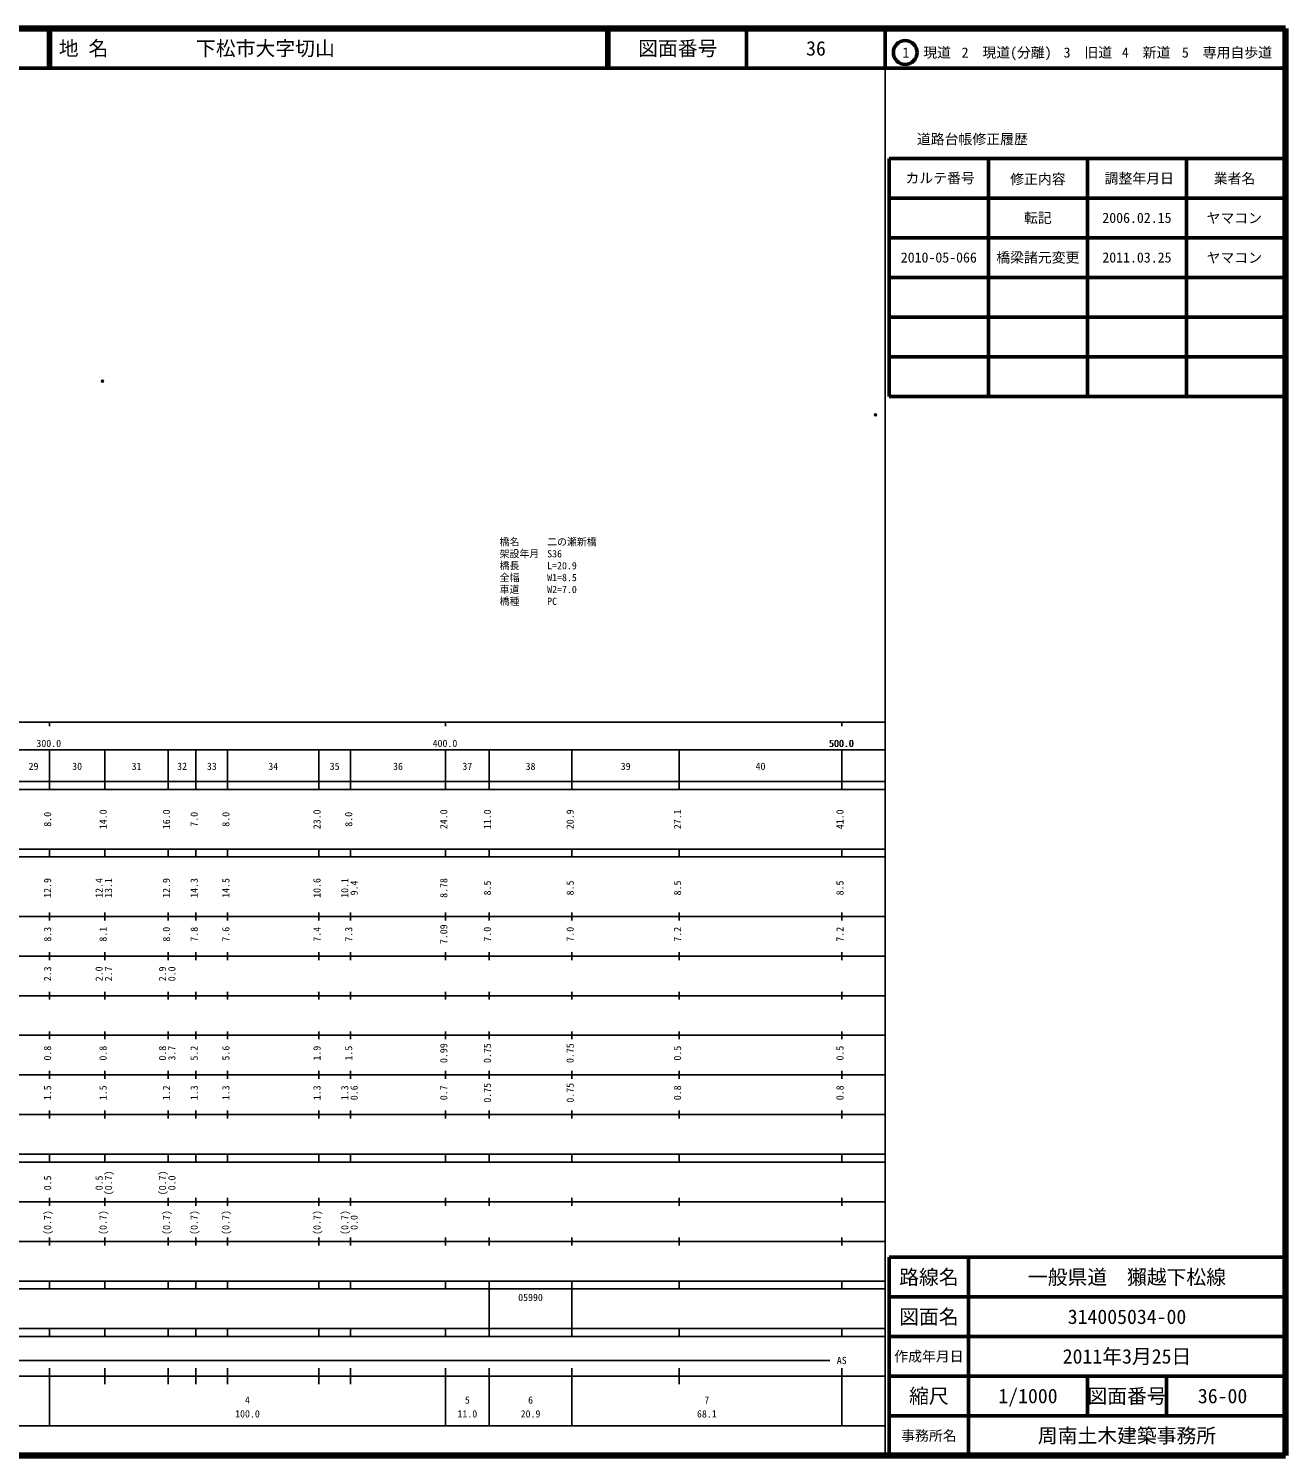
# Model space of a CAD drawing. Units: millimetres on the paper, with parts at other scales. Extents: x 40 to 680, y 20 to 380.
# Drawn here: x 362.7 to 680, y 20 to 380 of the extents above; entities that cross this region are included whole.
import ezdxf
from ezdxf.enums import TextEntityAlignment as Align

# ---------------------------------------------------------------- set-up
doc = ezdxf.new("R2010")
doc.units = ezdxf.units.MM
doc.header["$PDMODE"] = 32
doc.header["$PDSIZE"] = 0.5
for name, color, linetype in [('M-OTRS', 6, 'Continuous'), ('M-STR-HTXT', 7, 'Continuous'), ('M-TTL-TXT', 7, 'Continuous')]:
    doc.layers.add(name, color=color, linetype=linetype)
for name, color, linetype, lineweight in [('M-TTL', 2, 'Continuous', 140), ('M-TTL-BAND', 7, 'Continuous', 25), ('M-TTL-FRAM', 2, 'Continuous', 50), ('M-TTL-LINE', 7, 'Continuous', 50)]:
    doc.layers.add(name, color=color, linetype=linetype, lineweight=lineweight)
doc.styles.add('ＭＳ ゴシック', font='')
doc.styles.get('ＭＳ ゴシック').set_extended_font_data('MS Gothic')

msp = doc.modelspace()

# ---------------------------------------------------------------- linework, layer by layer
at = {"layer": 'M-OTRS'}
for p in [(381.417, 291.048), (576.549, 282.543)]:
    msp.add_point(p, dxfattribs=at)
at = {"layer": 'M-TTL'}
for p, q in [((680, 380), (40, 380)), ((680, 20), (680, 380)), ((40, 20), (680, 20))]:
    msp.add_line(p, q, dxfattribs=at)
at = {"layer": 'M-TTL-BAND'}
for p, q in [((579, 20), (579, 370)), ((40, 205), (579, 205)), ((368, 205), (368, 204)), ((468, 205), (468, 204)), ((568, 205), (568, 204)), ((68, 198), (579, 198)), ((368, 188), (368, 198)), ((382, 188), (382, 198)), ((398, 188), (398, 198)), ((405, 188), (405, 198)), ((413, 188), (413, 198)), ((436, 188), (436, 198)), ((444, 188), (444, 198)), ((468, 188), (468, 198)), ((479, 188), (479, 198)), ((499.9, 188), (499.9, 198)), ((527, 188), (527, 198)), ((568, 188), (568, 198)), ((40, 190), (579, 190)), ((40, 188), (579, 188)), ((40, 173), (579, 173)), ((368, 171), (368, 173)), ((382, 171), (382, 173)), ((398, 171), (398, 173)), ((405, 171), (405, 173)), ((413, 171), (413, 173)), ((436, 171), (436, 173)), ((444, 171), (444, 173)), ((468, 171), (468, 173)), ((479, 171), (479, 173)), ((499.9, 171), (499.9, 173)), ((527, 171), (527, 173)), ((568, 171), (568, 173)), ((40, 171), (579, 171)), ((40, 156), (579, 156)), ((368, 155), (368, 157)), ((382, 155), (382, 157)), ((398, 155), (398, 157)), ((405, 155), (405, 157)), ((413, 155), (413, 157)), ((436, 155), (436, 157)), ((444, 155), (444, 157)), ((468, 155), (468, 157)), ((479, 155), (479, 157)), ((499.9, 155), (499.9, 157)), ((527, 155), (527, 157)), ((568, 155), (568, 157)), ((46, 146), (579, 146)), ((368, 145), (368, 147)), ((382, 145), (382, 147)), ((398, 145), (398, 147)), ((405, 145), (405, 147)), ((413, 145), (413, 147)), ((436, 145), (436, 147)), ((444, 145), (444, 147)), ((468, 145), (468, 147)), ((479, 145), (479, 147)), ((499.9, 145), (499.9, 147)), ((527, 145), (527, 147)), ((568, 145), (568, 147)), ((368, 135), (368, 137)), ((382, 135), (382, 137)), ((398, 135), (398, 137)), ((405, 135), (405, 137)), ((413, 135), (413, 137)), ((436, 135), (436, 137)), ((444, 135), (444, 137)), ((468, 135), (468, 137)), ((479, 135), (479, 137)), ((499.9, 135), (499.9, 137)), ((527, 135), (527, 137)), ((568, 135), (568, 137)), ((52, 136), (579, 136)), ((46, 126), (579, 126)), ((368, 125), (368, 127)), ((382, 125), (382, 127)), ((398, 125), (398, 127)), ((405, 125), (405, 127)), ((413, 125), (413, 127)), ((436, 125), (436, 127)), ((444, 125), (444, 127)), ((468, 125), (468, 127)), ((479, 125), (479, 127)), ((499.9, 125), (499.9, 127)), ((527, 125), (527, 127)), ((568, 125), (568, 127)), ((52, 116), (579, 116)), ((368, 115), (368, 117)), ((382, 115), (382, 117)), ((398, 115), (398, 117)), ((405, 115), (405, 117)), ((413, 115), (413, 117)), ((436, 115), (436, 117)), ((444, 115), (444, 117)), ((468, 115), (468, 117)), ((479, 115), (479, 117)), ((499.9, 115), (499.9, 117)), ((527, 115), (527, 117)), ((568, 115), (568, 117)), ((46, 106), (579, 106)), ((368, 105), (368, 107)), ((382, 105), (382, 107)), ((398, 105), (398, 107)), ((405, 105), (405, 107)), ((413, 105), (413, 107)), ((436, 105), (436, 107)), ((444, 105), (444, 107)), ((468, 105), (468, 107)), ((479, 105), (479, 107)), ((499.9, 105), (499.9, 107)), ((527, 105), (527, 107)), ((568, 105), (568, 107)), ((40, 96), (579, 96)), ((40, 94), (579, 94)), ((368, 94), (368, 96)), ((382, 94), (382, 96)), ((398, 94), (398, 96)), ((405, 94), (405, 96)), ((413, 94), (413, 96)), ((436, 94), (436, 96)), ((444, 94), (444, 96)), ((468, 94), (468, 96)), ((479, 94), (479, 96)), ((499.9, 94), (499.9, 96)), ((527, 94), (527, 96)), ((568, 94), (568, 96)), ((49, 84), (579, 84)), ((368, 83), (368, 85)), ((382, 83), (382, 85)), ((398, 83), (398, 85)), ((405, 83), (405, 85)), ((413, 83), (413, 85)), ((436, 83), (436, 85)), ((444, 83), (444, 85)), ((468, 83), (468, 85)), ((479, 83), (479, 85)), ((499.9, 83), (499.9, 85)), ((527, 83), (527, 85)), ((568, 83), (568, 85)), ((40, 74), (579, 74)), ((368, 73), (368, 75)), ((382, 73), (382, 75)), ((398, 73), (398, 75)), ((405, 73), (405, 75)), ((413, 73), (413, 75)), ((436, 73), (436, 75)), ((444, 73), (444, 75)), ((468, 73), (468, 75)), ((479, 73), (479, 75)), ((499.9, 73), (499.9, 75)), ((527, 73), (527, 75)), ((568, 73), (568, 75)), ((40, 64), (579, 64)), ((40, 62), (579, 62)), ((368, 62), (368, 64)), ((382, 62), (382, 64)), ((398, 62), (398, 64)), ((405, 62), (405, 64)), ((413, 62), (413, 64)), ((436, 62), (436, 64)), ((444, 62), (444, 64)), ((468, 62), (468, 64)), ((479, 62), (479, 64)), ((479, 52), (479, 62)), ((499.9, 62), (499.9, 64)), ((499.9, 52), (499.9, 62)), ((527, 62), (527, 64)), ((568, 62), (568, 64)), ((40, 52), (579, 52)), ((368, 50), (368, 52)), ((382, 50), (382, 52)), ((398, 50), (398, 52)), ((405, 50), (405, 52)), ((413, 50), (413, 52)), ((436, 50), (436, 52)), ((444, 50), (444, 52)), ((468, 50), (468, 52)), ((479, 50), (479, 52)), ((499.9, 50), (499.9, 52)), ((527, 50), (527, 52)), ((568, 50), (568, 52)), ((40, 50), (579, 50)), ((71, 44), (565, 44)), ((40, 40), (579, 40)), ((368, 27.5), (368, 42)), ((382, 38), (382, 42)), ((398, 38), (398, 42)), ((405, 38), (405, 42)), ((413, 38), (413, 42)), ((436, 38), (436, 42)), ((444, 38), (444, 42)), ((468, 27.5), (468, 42)), ((479, 27.5), (479, 42)), ((499.9, 27.5), (499.9, 42)), ((527, 38), (527, 42)), ((568, 27.5), (568, 42)), ((68, 27.5), (579, 27.5))]:
    msp.add_line(p, q, dxfattribs=at)
at = {"layer": 'M-TTL-FRAM'}
for p, q in [((580, 347.197), (580, 287.197)), ((580, 347.197), (680, 347.197)), ((580, 287.197), (680, 287.197)), ((680, 70), (580, 70)), ((580, 70), (580, 20))]:
    msp.add_line(p, q, dxfattribs=at)
at = {"layer": 'M-TTL-LINE'}
for p, q in [((367.75, 380), (367.75, 370)), ((368.25, 380), (368.25, 370)), ((508.747, 380), (508.747, 370)), ((509.247, 380), (509.247, 370)), ((543.997, 380), (543.997, 370)), ((579, 380), (579, 370)), ((40, 370), (680, 370)), ((605, 347.197), (605, 287.197)), ((630, 347.197), (630, 287.197)), ((655, 347.197), (655, 287.197)), ((580, 337.197), (680, 337.197)), ((580, 327.197), (680, 327.197)), ((580, 317.197), (680, 317.197)), ((580, 307.197), (680, 307.197)), ((580, 297.197), (680, 297.197)), ((600, 70), (600, 20)), ((680, 60), (580, 60)), ((680, 50), (580, 50)), ((680, 40), (580, 40)), ((630, 40), (630, 30)), ((650, 40), (650, 30)), ((680, 30), (580, 30))]:
    msp.add_line(p, q, dxfattribs=at)
msp.add_circle((584.031, 373.958), 3, dxfattribs=at)

# ---------------------------------------------------------------- texts
at = {"layer": 'M-STR-HTXT', "style": 'ＭＳ ゴシック'}
for s, p in [('橋名', (481.647, 249.03)), ('架設年月', (481.647, 246.03)), ('S36', (493.647, 246.03)), ('二の瀬新橋', (493.647, 249.03)), ('橋長', (481.647, 243.03)), ('L=20.9', (493.647, 243.03)), ('全幅', (481.647, 240.03)), ('W1=8.5', (493.647, 240.03)), ('車道', (481.647, 237.03)), ('W2=7.0', (493.647, 237.03)), ('橋種', (481.647, 234.03)), ('PC', (493.647, 234.03))]:
    msp.add_text(s, height=1.833, dxfattribs=at).set_placement(p, align=Align.BOTTOM_LEFT)
at = {"layer": 'M-TTL-BAND', "style": 'ＭＳ ゴシック'}
for s, p in [('300.0', (367.844, 198.195)), ('400.0', (467.844, 198.195)), ('500.0', (567.844, 198.195)), ('500.0', (568, 198.195)), ('29', (364, 192.405)), ('30', (375, 192.405)), ('31', (390, 192.405)), ('32', (401.5, 192.405)), ('33', (409, 192.405)), ('34', (424.5, 192.405)), ('35', (440, 192.405)), ('36', (456, 192.405)), ('37', (473.5, 192.405)), ('38', (489.45, 192.405)), ('39', (513.45, 192.405)), ('40', (547.5, 192.405)), ('AS', (568, 42.5)), ('4', (418, 32.523)), ('5', (473.5, 32.523)), ('6', (489.45, 32.523)), ('7', (533.95, 32.523)), ('100.0', (418, 29.033)), ('11.0', (473.5, 29.033)), ('20.9', (489.45, 29.033)), ('68.1', (533.95, 29.033))]:
    msp.add_text(s, height=1.833, dxfattribs=at).set_placement(p, align=Align.BOTTOM_CENTER)
for s, p in [('8.0', (369, 180.5)), ('14.0', (383, 180.5)), ('16.0', (399, 180.5)), ('7.0', (406, 180.5)), ('8.0', (414, 180.5)), ('23.0', (437, 180.5)), ('8.0', (445, 180.5)), ('24.0', (469, 180.5)), ('11.0', (480, 180.5)), ('20.9', (500.9, 180.5)), ('27.1', (528, 180.5)), ('41.0', (569, 180.5)), ('12.9', (369, 163.174)), ('12.4', (382, 163.174)), ('13.1', (384.37, 163.174)), ('12.9', (399, 163.174)), ('14.3', (406, 163.174)), ('14.5', (414, 163.174)), ('10.6', (437, 163.174)), ('10.1', (444, 163.174)), ('9.4', (446.37, 163.174)), ('8.78', (469, 163.174)), ('8.5', (480, 163.174)), ('8.5', (500.9, 163.174)), ('8.5', (528, 163.174)), ('8.5', (569, 163.174)), ('8.3', (369, 151.5)), ('8.1', (383, 151.5)), ('8.0', (399, 151.5)), ('7.8', (406, 151.5)), ('7.6', (414, 151.5)), ('7.4', (437, 151.5)), ('7.3', (445, 151.5)), ('7.09', (469, 151.5)), ('7.0', (480, 151.5)), ('7.0', (500.9, 151.5)), ('7.2', (528, 151.5)), ('7.2', (569, 151.5)), ('2.3', (369, 141.5)), ('2.0', (382, 141.5)), ('2.7', (384.37, 141.5)), ('2.9', (398, 141.5)), ('0.0', (400.37, 141.5)), ('0.8', (369, 121.5)), ('0.8', (383, 121.5)), ('0.8', (398, 121.5)), ('3.7', (400.37, 121.5)), ('5.2', (406, 121.5)), ('5.6', (414, 121.5)), ('1.9', (437, 121.5)), ('1.5', (445, 121.5)), ('0.99', (469, 121.5)), ('0.75', (480, 121.5)), ('0.75', (500.9, 121.5)), ('0.5', (528, 121.5)), ('0.5', (569, 121.5)), ('1.5', (369, 111.5)), ('1.5', (383, 111.5)), ('1.2', (399, 111.5)), ('1.3', (406, 111.5)), ('1.3', (414, 111.5)), ('1.3', (437, 111.5)), ('1.3', (444, 111.5)), ('0.6', (446.37, 111.5)), ('0.7', (469, 111.5)), ('0.75', (480, 111.5)), ('0.75', (500.9, 111.5)), ('0.8', (528, 111.5)), ('0.8', (569, 111.5)), ('0.5', (369, 88.764)), ('0.5', (382, 88.764)), ('(0.7)', (384.37, 88.764)), ('(0.7)', (398, 88.764)), ('0.0', (400.37, 88.764)), ('(0.7)', (369, 78.764)), ('(0.7)', (383, 78.764)), ('(0.7)', (399, 78.764)), ('(0.7)', (406, 78.764)), ('(0.7)', (414, 78.764)), ('(0.7)', (437, 78.764)), ('(0.7)', (444, 78.764)), ('0.0', (446.37, 78.764))]:
    msp.add_text(s, height=1.833, rotation=90, dxfattribs=at).set_placement(p, align=Align.BOTTOM_CENTER)
msp.add_text('05990', height=1.833, dxfattribs=at).set_placement((486.325, 58.405), align=Align.BOTTOM_LEFT)
at = {"layer": 'M-TTL-TXT', "style": 'ＭＳ ゴシック'}
for s, p in [('地 名', (370.38, 375)), ('下松市大字切山', (405.024, 375))]:
    msp.add_text(s, height=3.666, dxfattribs=at).set_placement(p, align=Align.MIDDLE_LEFT)
for s, height, p in [('図面番号', 3.666, (526.622, 375)), ('36', 3.666, (561.497, 375)), ('1\u3000現道', 2.566, (589.448, 373.958)), ('2\u3000現道(分離)', 2.566, (609.619, 373.958)), ('3\u3000旧道', 2.566, (630.121, 373.958)), ('4\u3000新道', 2.566, (644.824, 373.958)), ('5\u3000専用自歩道', 2.566, (665.228, 373.958)), ('道路台帳修正履歴', 2.566, (600.968, 352.113)), ('カルテ番号', 2.566, (592.839, 342.277)), ('修正内容', 2.566, (617.509, 342.023)), ('調整年月日', 2.566, (643.089, 342.197)), ('業者名', 2.566, (667.134, 342.197)), ('転記', 2.566, (617.5, 332.245)), ('2006.02.15', 2.566, (642.5, 332.245)), ('ヤマコン', 2.566, (667.077, 332.189)), ('2010-05-066', 2.566, (592.5, 322.245)), ('橋梁諸元変更', 2.566, (617.5, 322.245)), ('2011.03.25', 2.566, (642.5, 322.245)), ('ヤマコン', 2.566, (667.077, 322.189)), ('路線名', 3.666, (590, 65)), ('路線名', 3.666, (590, 65)), ('一般県道\u3000獺越下松線', 3.666, (640, 65)), ('図面名', 3.666, (590, 55)), ('図面名', 3.666, (590, 55)), ('314005034-00', 3.666, (640, 55)), ('2011年3月25日', 3.666, (640, 45)), ('作成年月日', 2.566, (590, 45)), ('作成年月日', 2.566, (590, 45)), ('縮尺', 3.666, (590, 35)), ('縮尺', 3.666, (590, 35)), ('1/1000', 3.666, (615, 35)), ('図面番号', 3.666, (640, 35)), ('図面番号', 3.666, (640, 35)), ('36-00', 3.666, (664.125, 35)), ('事務所名', 2.566, (590, 25)), ('事務所名', 2.566, (590, 25)), ('周南土木建築事務所', 3.666, (640, 25))]:
    msp.add_text(s, height=height, dxfattribs=at).set_placement(p, align=Align.MIDDLE_CENTER)

doc.saveas('drawing.dxf')
